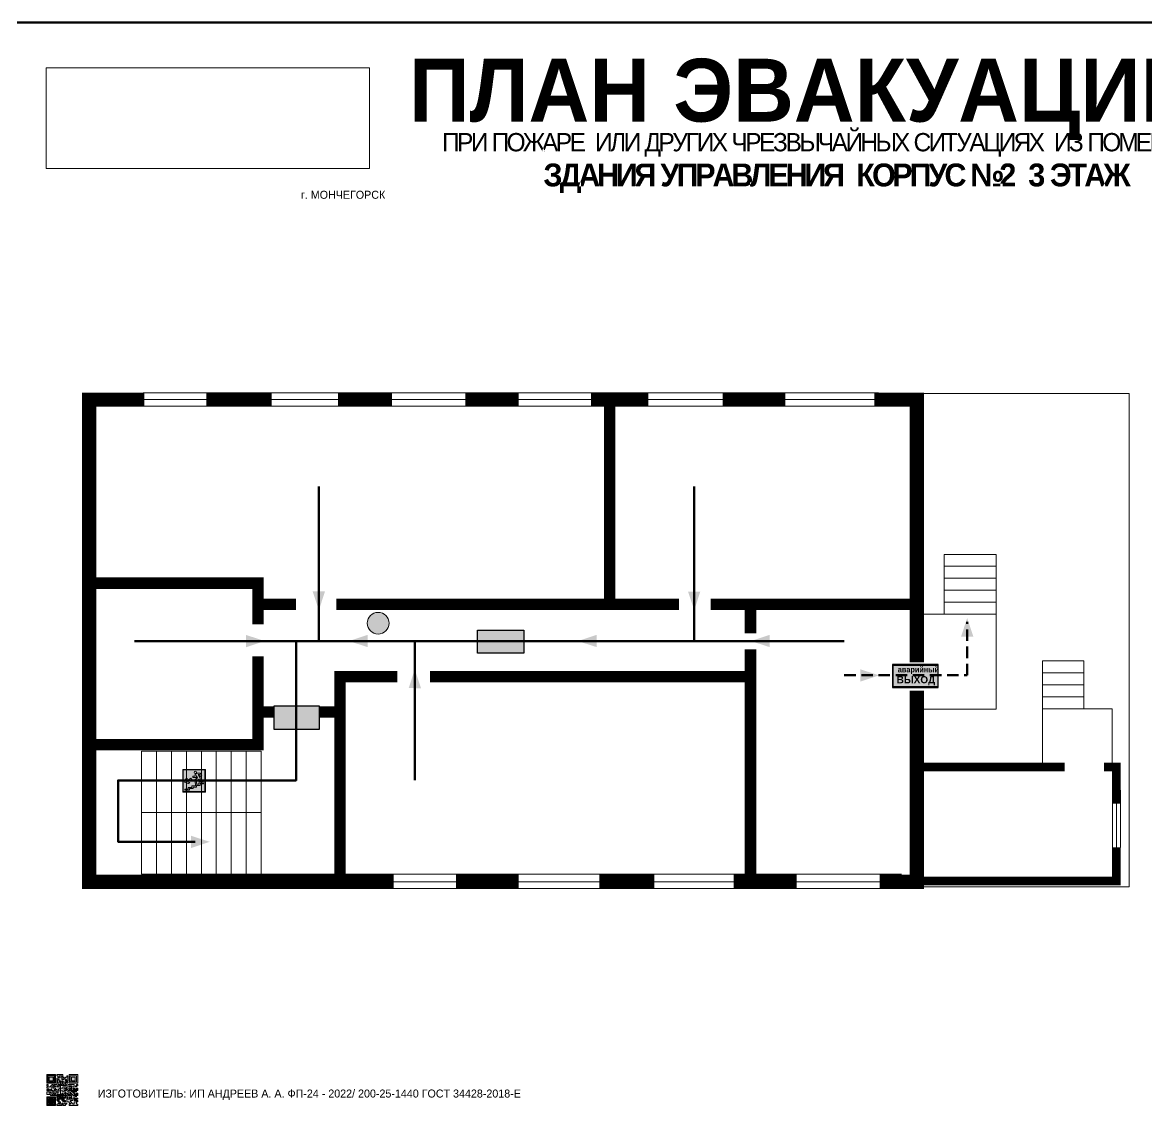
# Model space of a CAD drawing. Header units: millimetres. Extents: x 13810 to 67229, y 12374 to 21950.
# Drawn here: x 25890.4 to 26283.8, y 19492.8 to 19872.8 of the extents above; entities that cross this region are included whole.
import ezdxf

# ---------------------------------------------------------------- set-up
doc = ezdxf.new("R2010")
doc.units = ezdxf.units.MM
doc.linetypes.add('{ Wide Dash }', pattern=[12, 4, -2, 4, -2])
doc.layers.add('План_Штампы', color=7, linetype='Continuous')
doc.styles.add('обычный', font='arial.ttf')
picture_1 = doc.add_image_def('image1.jpg', size_in_pixel=(337, 105))

# ---------------------------------------------------------------- blocks, each defined once
blk = doc.blocks.new('QR')
at = {"lineweight": 0}
h = blk.add_hatch(color=256, dxfattribs=at)
h.dxf.hatch_style = 1
h.paths.add_polyline_path([(9241.16, 2687.38), (9242.01, 2687.38), (9242.01, 2687.83), (9241.59, 2687.83), (9241.59, 2688.68), (9239.45, 2688.68), (9239.45, 2688.25), (9239.86, 2688.25), (9239.86, 2687.83), (9240.29, 2687.83), (9240.29, 2688.25), (9241.16, 2688.25), (9241.16, 2687.83), (9240.29, 2687.83), (9240.29, 2687.38), (9239.45, 2687.38), (9239.45, 2685.22), (9238.57, 2685.22), (9238.57, 2684.8), (9239.02, 2684.8), (9239.02, 2684.37), (9238.13, 2684.37), (9238.13, 2683.92), (9239.02, 2683.92), (9239.02, 2683.5), (9239.44, 2683.5), (9239.44, 2682.64), (9239.87, 2682.64), (9239.87, 2682.18), (9239.44, 2682.18), (9239.44, 2682.64), (9238.13, 2682.64), (9238.13, 2681.76), (9237.71, 2681.76), (9237.71, 2682.64), (9238.13, 2682.64), (9238.13, 2683.07), (9237.27, 2683.07), (9237.27, 2683.51), (9237.71, 2683.51), (9237.71, 2684.37), (9238.13, 2684.37), (9238.13, 2685.22), (9237.71, 2685.22), (9237.71, 2684.8), (9237.28, 2684.8), (9237.28, 2684.38), (9235.98, 2684.38), (9235.98, 2683.92), (9236.4, 2683.92), (9236.4, 2683.49), (9236.84, 2683.49), (9236.84, 2683.07), (9236.4, 2683.07), (9236.4, 2682.64), (9235.98, 2682.64), (9235.98, 2681.76), (9237.29, 2681.76), (9237.29, 2681.33), (9239.43, 2681.33), (9239.43, 2681.76), (9240.74, 2681.76), (9240.74, 2683.05), (9239.87, 2683.05), (9239.87, 2683.5), (9240.29, 2683.5), (9240.29, 2683.91), (9240.74, 2683.91), (9240.74, 2684.81), (9240.29, 2684.81), (9240.29, 2684.79), (9240.29, 2684.37), (9239.45, 2684.37), (9239.45, 2684.8), (9239.87, 2684.8), (9239.87, 2685.21), (9240.74, 2685.21), (9240.74, 2686.1), (9240.29, 2686.1), (9240.29, 2685.64), (9239.86, 2685.64), (9239.86, 2686.95), (9240.29, 2686.95), (9240.29, 2686.52), (9240.74, 2686.52), (9240.74, 2686.1), (9241.16, 2686.1), (9241.16, 2686.53), (9241.59, 2686.53), (9241.59, 2686.1), (9242.02, 2686.1), (9242.02, 2685.21), (9241.59, 2685.21), (9241.59, 2686.1), (9241.16, 2686.1), (9241.16, 2685.21), (9240.74, 2685.21), (9240.74, 2684.81), (9242.89, 2684.81), (9242.89, 2685.22), (9242.47, 2685.22), (9242.47, 2686.11), (9242.89, 2686.11), (9242.89, 2686.52), (9242.46, 2686.52), (9242.46, 2686.95), (9242.89, 2686.95), (9242.89, 2686.52), (9243.32, 2686.52), (9243.32, 2688.26), (9242.9, 2688.26), (9242.9, 2687.83), (9242.47, 2687.83), (9242.47, 2687.38), (9242.01, 2687.38), (9242.01, 2686.94), (9241.16, 2686.94)])
h.paths.add_polyline_path([(9239.02, 2682.18), (9239.02, 2681.76), (9238.54, 2681.76), (9238.54, 2682.18)], flags=16)
h.paths.add_polyline_path([(9237.27, 2682.65), (9237.27, 2682.19), (9236.83, 2682.19), (9236.83, 2682.65)], flags=16)
h = blk.add_hatch(color=256, dxfattribs=at)
h.dxf.hatch_style = 1
h.paths.add_polyline_path([(9238.15, 2687.83), (9236.83, 2687.83), (9236.83, 2686.52), (9238.15, 2686.52)], flags=0)
h.paths.add_polyline_path([(9239.01, 2685.65), (9239.01, 2688.68), (9235.98, 2688.68), (9235.98, 2685.65)])
h.paths.add_polyline_path([(9236.41, 2686.1), (9236.41, 2688.26), (9238.56, 2688.26), (9238.56, 2686.1)], flags=16)
h.paths.add_polyline_path([(9236.83, 2686.52), (9236.83, 2687.83), (9238.15, 2687.83), (9238.15, 2686.52)], flags=0)
h = blk.add_hatch(color=256, dxfattribs=at)
h.dxf.hatch_style = 1
h.paths.add_polyline_path([(9238.15, 2686.52), (9238.15, 2687.83), (9236.83, 2687.83), (9236.83, 2686.52)])
h.paths.add_polyline_path([(9245.91, 2686.52), (9245.91, 2687.83), (9244.59, 2687.83), (9244.59, 2686.52)], flags=0)
h.paths.add_polyline_path([(9246.77, 2685.65), (9246.77, 2688.68), (9243.74, 2688.68), (9243.74, 2685.65)])
h.paths.add_polyline_path([(9244.17, 2686.1), (9244.17, 2688.26), (9246.32, 2688.26), (9246.32, 2686.1)], flags=16)
h.paths.add_polyline_path([(9244.59, 2686.52), (9244.59, 2687.83), (9245.91, 2687.83), (9245.91, 2686.52)], flags=0)
h = blk.add_hatch(color=256, dxfattribs=at)
h.dxf.hatch_style = 1
h.paths.add_polyline_path([(9240.75, 2681.76), (9240.75, 2681.35), (9241.17, 2681.35), (9241.17, 2681.76)])
h.paths.add_polyline_path([(9241.6, 2682.18), (9241.17, 2682.18), (9241.17, 2681.76), (9241.6, 2681.76)])
h.paths.add_polyline_path([(9242.47, 2681.34), (9242.47, 2682.19), (9242.02, 2682.19), (9242.02, 2681.76), (9241.6, 2681.76), (9241.6, 2681.34)])
h.paths.add_polyline_path([(9239.87, 2678.3), (9239.44, 2678.3), (9239.44, 2677.89), (9241.17, 2677.89), (9241.17, 2678.3), (9240.28, 2678.3), (9240.28, 2678.73), (9239.87, 2678.73)])
h.paths.add_polyline_path([(9240.75, 2678.73), (9240.75, 2679.19), (9240.28, 2679.19), (9240.28, 2678.73)])
h.paths.add_polyline_path([(9241.6, 2678.73), (9241.17, 2678.73), (9241.17, 2678.3), (9241.6, 2678.3)])
h.paths.add_polyline_path([(9242.02, 2678.3), (9241.6, 2678.3), (9241.6, 2677.89), (9242.48, 2677.89), (9242.48, 2678.31), (9242.9, 2678.31), (9242.9, 2678.73), (9242.02, 2678.73)])
h.paths.add_polyline_path([(9246.36, 2684.37), (9246.36, 2684.79), (9245.93, 2684.79), (9245.93, 2684.37)])
h.paths.add_polyline_path([(9246.78, 2685.2), (9246.36, 2685.2), (9246.36, 2684.79), (9246.78, 2684.79)])
h.paths.add_polyline_path([(9245.91, 2687.83), (9244.59, 2687.83), (9244.59, 2686.52), (9245.91, 2686.52)])
h = blk.add_hatch(color=256, dxfattribs=at)
h.dxf.hatch_style = 1
h.paths.add_polyline_path([(9243.32, 2686.11), (9242.89, 2686.11), (9242.89, 2685.64), (9243.32, 2685.64)])
h.paths.add_polyline_path([(9239.02, 2683.07), (9239.02, 2683.5), (9238.56, 2683.5), (9238.56, 2683.07)])
h.paths.add_polyline_path([(9236.4, 2684.8), (9236.4, 2685.22), (9235.98, 2685.22), (9235.98, 2684.8)])
h.paths.add_polyline_path([(9236.4, 2683.07), (9236.4, 2683.49), (9235.98, 2683.49), (9235.98, 2683.07)])
h = blk.add_hatch(color=256, dxfattribs=at)
h.dxf.hatch_style = 1
h.paths.add_polyline_path([(9243.32, 2682.64), (9243.32, 2683.07), (9244.62, 2683.07), (9244.62, 2684.37), (9243.74, 2684.37), (9243.74, 2684.8), (9244.62, 2684.8), (9244.62, 2684.37), (9245.48, 2684.37), (9245.48, 2685.22), (9243.32, 2685.22), (9243.32, 2683.5), (9242.89, 2683.5), (9242.89, 2683.06), (9242.01, 2683.06), (9242.01, 2683.91), (9242.47, 2683.91), (9242.47, 2683.5), (9242.89, 2683.5), (9242.89, 2684.38), (9241.59, 2684.38), (9241.59, 2683.91), (9240.74, 2683.91), (9240.74, 2683.05), (9241.59, 2683.05), (9241.59, 2682.64), (9242.47, 2682.64), (9242.47, 2682.19), (9242.91, 2682.19), (9242.91, 2681.34), (9242.48, 2681.34), (9242.48, 2680.91), (9242.91, 2680.91), (9242.91, 2679.17), (9243.75, 2679.17), (9243.75, 2678.73), (9244.2, 2678.73), (9244.2, 2678.3), (9243.75, 2678.3), (9243.75, 2677.88), (9246.78, 2677.88), (9246.78, 2678.3), (9246.35, 2678.3), (9246.35, 2679.19), (9245.48, 2679.19), (9245.48, 2678.31), (9245.05, 2678.31), (9245.05, 2678.73), (9244.62, 2678.73), (9244.62, 2679.19), (9244.2, 2679.19), (9244.2, 2679.61), (9245.05, 2679.61), (9245.05, 2680.46), (9245.48, 2680.46), (9245.48, 2681.34), (9245.04, 2681.34), (9245.04, 2681.76), (9244.63, 2681.76), (9244.63, 2682.19), (9244.21, 2682.19), (9244.21, 2681.76), (9243.32, 2681.76), (9243.32, 2682.19), (9244.21, 2682.19), (9244.21, 2682.64)])
h.paths.add_polyline_path([(9243.75, 2683.49), (9243.75, 2683.92), (9244.21, 2683.92), (9244.21, 2683.49)], flags=16)
h.paths.add_polyline_path([(9243.32, 2681.34), (9244.63, 2681.34), (9244.63, 2680.04), (9243.32, 2680.04)], flags=16)
h.paths.add_polyline_path([(9243.76, 2680.89), (9244.18, 2680.89), (9244.18, 2680.48), (9243.76, 2680.48)], flags=0)
h = blk.add_hatch(color=256, dxfattribs=at)
h.dxf.hatch_style = 1
h.paths.add_polyline_path([(9246.36, 2683.07), (9246.78, 2683.07), (9246.78, 2683.92), (9246.36, 2683.92), (9246.36, 2683.49), (9245.92, 2683.49), (9245.92, 2683.92), (9245.06, 2683.92), (9245.06, 2683.49), (9245.48, 2683.49), (9245.48, 2683.07), (9244.62, 2683.07), (9244.62, 2682.65), (9245.05, 2682.65), (9245.05, 2682.18), (9245.48, 2682.18), (9245.48, 2682.65), (9246.36, 2682.65)])
h.paths.add_polyline_path([(9246.78, 2682.18), (9246.36, 2682.18), (9246.36, 2681.75), (9245.92, 2681.75), (9245.92, 2682.18), (9245.48, 2682.18), (9245.48, 2681.34), (9245.48, 2681.34), (9245.94, 2681.34), (9245.94, 2680.91), (9246.36, 2680.91), (9246.36, 2681.34), (9246.78, 2681.34)])
h = blk.add_hatch(color=256, dxfattribs=at)
h.dxf.hatch_style = 1
h.paths.add_polyline_path([(9235.98, 2680.9), (9235.98, 2677.86), (9239.02, 2677.86), (9239.02, 2680.9)])
h.paths.add_polyline_path([(9238.57, 2680.48), (9238.57, 2678.32), (9236.41, 2678.32), (9236.41, 2680.48)], flags=16)
h.paths.add_polyline_path([(9238.15, 2680.05), (9238.15, 2678.74), (9236.83, 2678.74), (9236.83, 2680.05)], flags=0)
h = blk.add_hatch(color=256, dxfattribs=at)
h.dxf.hatch_style = 1
h.paths.add_polyline_path([(9238.15, 2680.05), (9236.83, 2680.05), (9236.83, 2678.74), (9238.15, 2678.74)])
h = blk.add_hatch(color=256, dxfattribs=at)
h.dxf.hatch_style = 1
h.paths.add_polyline_path([(9242.02, 2680.46), (9242.48, 2680.46), (9242.48, 2680.91), (9241.58, 2680.91), (9241.58, 2681.35), (9241.17, 2681.35), (9241.17, 2680.91), (9240.75, 2680.91), (9240.75, 2681.33), (9239.43, 2681.33), (9239.43, 2680.46), (9239.86, 2680.46), (9239.86, 2680.92), (9240.3, 2680.92), (9240.3, 2680.46), (9239.86, 2680.46), (9239.86, 2680.04), (9239.44, 2680.04), (9239.44, 2679.62), (9239.86, 2679.62), (9239.86, 2679.19), (9240.29, 2679.19), (9240.29, 2680.03), (9241.18, 2680.03), (9241.18, 2680.47), (9241.6, 2680.47), (9241.6, 2680.03), (9241.18, 2680.03), (9241.18, 2679.61), (9241.6, 2679.61), (9241.6, 2679.19), (9242.47, 2679.19), (9242.47, 2679.6), (9242.02, 2679.6)])
h = blk.add_hatch(color=256, dxfattribs=at)
h.dxf.hatch_style = 1
h.paths.add_polyline_path([(9244.18, 2680.48), (9244.18, 2680.89), (9243.76, 2680.89), (9243.76, 2680.48)])
h = blk.add_hatch(color=256, dxfattribs=at)
h.dxf.hatch_style = 1
h.paths.add_polyline_path([(9245.93, 2680.04), (9245.93, 2680.46), (9245.48, 2680.46), (9245.48, 2679.62), (9246.35, 2679.62), (9246.35, 2680.04)])
h.paths.add_polyline_path([(9246.78, 2680.04), (9246.78, 2680.46), (9246.35, 2680.46), (9246.35, 2680.04)])
h.paths.add_polyline_path([(9246.78, 2679.18), (9246.78, 2679.62), (9246.35, 2679.62), (9246.35, 2679.18)])
for points in [[(9237.71, 2685.22), (9238.13, 2685.22), (9238.13, 2684.37), (9237.71, 2684.37), (9237.71, 2683.51), (9237.27, 2683.51), (9237.27, 2683.07), (9238.13, 2683.07), (9238.13, 2682.64), (9237.71, 2682.64), (9237.71, 2681.76), (9238.13, 2681.76), (9238.13, 2682.64), (9239.44, 2682.64), (9239.44, 2683.5), (9239.02, 2683.5), (9239.02, 2683.07), (9238.56, 2683.07), (9238.56, 2683.5), (9239.02, 2683.5), (9239.02, 2683.92), (9238.13, 2683.92), (9238.13, 2684.37), (9239.02, 2684.37), (9239.02, 2684.8), (9238.57, 2684.8), (9238.57, 2685.22), (9239.45, 2685.22), (9239.45, 2687.38), (9240.29, 2687.38), (9240.29, 2687.83), (9239.86, 2687.83), (9239.86, 2688.25), (9239.45, 2688.25), (9239.45, 2688.68), (9241.59, 2688.68), (9241.59, 2687.83), (9242.01, 2687.83), (9242.01, 2687.38), (9242.47, 2687.38), (9242.47, 2687.83), (9242.9, 2687.83), (9242.9, 2688.26), (9243.32, 2688.26), (9243.32, 2686.52), (9242.89, 2686.52), (9242.89, 2686.11), (9243.32, 2686.11), (9243.32, 2685.64), (9242.89, 2685.64), (9242.89, 2686.11), (9242.47, 2686.11), (9242.47, 2685.22), (9242.89, 2685.22), (9242.89, 2684.81), (9240.74, 2684.81), (9240.74, 2683.91), (9241.59, 2683.91), (9241.59, 2684.38), (9242.89, 2684.38), (9242.89, 2683.5), (9242.47, 2683.5), (9242.47, 2683.91), (9242.01, 2683.91), (9242.01, 2683.06), (9242.89, 2683.06), (9242.89, 2683.5), (9243.32, 2683.5), (9243.32, 2685.22), (9245.48, 2685.22), (9245.48, 2684.37), (9244.62, 2684.37), (9244.62, 2683.07), (9245.48, 2683.07), (9245.48, 2683.49), (9245.06, 2683.49), (9245.06, 2683.92), (9245.92, 2683.92), (9245.92, 2683.49), (9246.36, 2683.49), (9246.36, 2683.92), (9246.78, 2683.92), (9246.78, 2683.07), (9246.36, 2683.07), (9246.36, 2682.65), (9245.48, 2682.65), (9245.48, 2682.18), (9245.92, 2682.18), (9245.92, 2681.75), (9246.36, 2681.75), (9246.36, 2682.18), (9246.78, 2682.18), (9246.78, 2681.34), (9246.36, 2681.34), (9246.36, 2680.91), (9245.94, 2680.91), (9245.94, 2681.34), (9245.48, 2681.34), (9245.48, 2680.46), (9245.93, 2680.46), (9245.93, 2680.04), (9246.35, 2680.04), (9246.35, 2680.46), (9246.78, 2680.46), (9246.78, 2680.04), (9246.78, 2680.04), (9246.35, 2680.04), (9246.35, 2679.62), (9246.78, 2679.62), (9246.78, 2679.18), (9246.35, 2679.18), (9246.35, 2678.3), (9246.78, 2678.3), (9246.78, 2677.88), (9243.75, 2677.88), (9243.75, 2678.3), (9244.2, 2678.3), (9244.2, 2678.73), (9243.75, 2678.73), (9243.75, 2679.17), (9242.91, 2679.17), (9242.91, 2680.91), (9242.48, 2680.91), (9242.48, 2680.46), (9242.02, 2680.46), (9242.02, 2679.6), (9242.47, 2679.6), (9242.47, 2679.19), (9241.6, 2679.19), (9241.6, 2679.61), (9241.18, 2679.61), (9241.18, 2680.03), (9240.29, 2680.03), (9240.29, 2679.19), (9240.75, 2679.19), (9240.75, 2678.73), (9240.28, 2678.73), (9240.28, 2678.3), (9241.17, 2678.3), (9241.17, 2678.73), (9241.6, 2678.73), (9241.6, 2678.3), (9242.02, 2678.3), (9242.02, 2678.73), (9242.9, 2678.73), (9242.9, 2678.31), (9242.48, 2678.31), (9242.48, 2677.89), (9241.6, 2677.89), (9241.6, 2678.3), (9241.17, 2678.3), (9241.17, 2677.89), (9239.44, 2677.89), (9239.44, 2678.3), (9239.87, 2678.3), (9239.87, 2678.73), (9240.28, 2678.73), (9240.28, 2679.19), (9240.29, 2679.19), (9239.86, 2679.19), (9239.86, 2679.62), (9239.44, 2679.62), (9239.44, 2680.04), (9239.86, 2680.04), (9239.86, 2680.46), (9239.43, 2680.46), (9239.43, 2681.33), (9237.29, 2681.33), (9237.29, 2681.76), (9235.98, 2681.76), (9235.98, 2682.64), (9236.4, 2682.64), (9236.4, 2683.07), (9235.98, 2683.07), (9235.98, 2683.49), (9236.4, 2683.49), (9236.4, 2683.92), (9235.98, 2683.92), (9235.98, 2684.38), (9237.28, 2684.38), (9237.28, 2684.8), (9237.71, 2684.8), (9237.71, 2685.22), (9237.92, 2685.22)], [(9240.74, 2686.1), (9240.74, 2686.52), (9240.29, 2686.52), (9240.29, 2686.95), (9239.86, 2686.95), (9239.86, 2685.64), (9240.29, 2685.64), (9240.29, 2686.1), (9240.74, 2686.1), (9240.74, 2686.52)], [(9240.74, 2683.05), (9240.74, 2681.76), (9239.43, 2681.76), (9239.43, 2681.33), (9240.75, 2681.33), (9240.75, 2681.35), (9240.75, 2680.91), (9241.17, 2680.91), (9241.17, 2681.35), (9241.58, 2681.35), (9241.58, 2680.91), (9242.48, 2680.91), (9242.48, 2681.34), (9242.91, 2681.34), (9242.91, 2682.19), (9242.47, 2682.19), (9242.47, 2682.64), (9241.59, 2682.64), (9241.59, 2683.05), (9240.74, 2683.05)], [(9240.74, 2685.21), (9239.87, 2685.21), (9239.87, 2684.8), (9239.45, 2684.8), (9239.45, 2684.37), (9240.29, 2684.37), (9240.29, 2684.79), (9240.29, 2684.81), (9240.74, 2684.81), (9240.74, 2685.21), (9239.87, 2685.21)], [(9240.74, 2683.91), (9240.29, 2683.91), (9240.29, 2683.5), (9239.87, 2683.5), (9239.87, 2683.05), (9240.74, 2683.05), (9240.74, 2683.91)], [(9244.62, 2683.07), (9243.32, 2683.07), (9243.32, 2682.64), (9244.21, 2682.64), (9244.21, 2682.19), (9243.32, 2682.19), (9243.32, 2681.76), (9244.21, 2681.76), (9244.21, 2682.19), (9244.63, 2682.19), (9244.63, 2681.76), (9245.04, 2681.76), (9245.04, 2681.34), (9245.48, 2681.34)], [(9244.62, 2684.37), (9244.62, 2684.8), (9243.74, 2684.8), (9243.74, 2684.37), (9244.62, 2684.37)], [(9245.48, 2682.18), (9245.05, 2682.18), (9245.05, 2682.65), (9244.62, 2682.65), (9244.62, 2683.07)], [(9239.86, 2680.46), (9239.86, 2680.92), (9240.3, 2680.92), (9240.3, 2680.46), (9239.86, 2680.46)], [(9241.6, 2681.76), (9242.02, 2681.76), (9242.02, 2682.19), (9242.47, 2682.19), (9242.47, 2681.34), (9241.6, 2681.34), (9241.6, 2681.76)], [(9245.48, 2680.46), (9245.05, 2680.46), (9245.05, 2679.61), (9244.2, 2679.61), (9244.2, 2679.19), (9244.62, 2679.19), (9244.62, 2678.73), (9245.05, 2678.73), (9245.05, 2678.31), (9245.48, 2678.31), (9245.48, 2679.19), (9246.35, 2679.19), (9246.35, 2679.07)], [(9245.48, 2682.18), (9245.48, 2681.34)], [(9246.35, 2679.62), (9245.48, 2679.62), (9245.48, 2680.46)], [(9245.48, 2680.46), (9245.48, 2679.62), (9246.35, 2679.62), (9246.35, 2680.04), (9245.93, 2680.04), (9245.93, 2680.46), (9245.48, 2680.46), (9245.48, 2679.62)], [(9246.35, 2679.62), (9246.35, 2679.18)]]:
    blk.add_lwpolyline(points, dxfattribs=at)
for points in [[(9235.98, 2685.65), (9239.01, 2685.65), (9239.01, 2688.68), (9235.98, 2688.68)], [(9236.41, 2688.26), (9238.56, 2688.26), (9238.56, 2686.1), (9236.41, 2686.1)], [(9236.83, 2687.83), (9238.15, 2687.83), (9238.15, 2686.52), (9236.83, 2686.52)], [(9240.29, 2687.83), (9241.16, 2687.83), (9241.16, 2688.25), (9240.29, 2688.25)], [(9240.29, 2688.25), (9241.16, 2688.25), (9241.16, 2687.83), (9240.29, 2687.83)], [(9242.01, 2687.38), (9241.16, 2687.38), (9241.16, 2686.94), (9242.01, 2686.94)], [(9241.16, 2687.38), (9242.01, 2687.38), (9242.01, 2686.94), (9241.16, 2686.94)], [(9241.16, 2686.53), (9241.59, 2686.53), (9241.59, 2686.1), (9241.16, 2686.1)], [(9242.89, 2686.52), (9242.46, 2686.52), (9242.46, 2686.95), (9242.89, 2686.95)], [(9243.74, 2685.65), (9246.77, 2685.65), (9246.77, 2688.68), (9243.74, 2688.68)], [(9244.17, 2688.26), (9246.32, 2688.26), (9246.32, 2686.1), (9244.17, 2686.1)], [(9244.59, 2687.83), (9245.91, 2687.83), (9245.91, 2686.52), (9244.59, 2686.52)], [(9235.98, 2684.8), (9236.4, 2684.8), (9236.4, 2685.22), (9235.98, 2685.22)], [(9236.4, 2683.07), (9236.84, 2683.07), (9236.84, 2683.49), (9236.4, 2683.49)], [(9236.83, 2682.19), (9237.27, 2682.19), (9237.27, 2682.65), (9236.83, 2682.65)], [(9239.44, 2682.64), (9239.87, 2682.64), (9239.87, 2682.18), (9239.44, 2682.18)], [(9241.16, 2686.1), (9240.74, 2686.1), (9240.74, 2685.21), (9241.16, 2685.21)], [(9241.59, 2686.1), (9242.02, 2686.1), (9242.02, 2685.21), (9241.59, 2685.21)], [(9243.75, 2683.92), (9244.21, 2683.92), (9244.21, 2683.49), (9243.75, 2683.49)], [(9245.93, 2684.79), (9246.36, 2684.79), (9246.36, 2684.37), (9245.93, 2684.37)], [(9246.36, 2685.2), (9246.78, 2685.2), (9246.78, 2684.79), (9246.36, 2684.79)], [(9235.98, 2677.86), (9239.02, 2677.86), (9239.02, 2680.9), (9235.98, 2680.9)], [(9236.41, 2680.48), (9238.57, 2680.48), (9238.57, 2678.32), (9236.41, 2678.32)], [(9236.83, 2680.05), (9238.15, 2680.05), (9238.15, 2678.74), (9236.83, 2678.74)], [(9238.54, 2682.18), (9239.02, 2682.18), (9239.02, 2681.76), (9238.54, 2681.76)], [(9240.75, 2681.76), (9241.17, 2681.76), (9241.17, 2681.35), (9240.75, 2681.35)], [(9241.17, 2682.18), (9241.6, 2682.18), (9241.6, 2681.76), (9241.17, 2681.76)], [(9241.18, 2680.03), (9241.6, 2680.03), (9241.6, 2680.47), (9241.18, 2680.47)], [(9243.32, 2680.04), (9244.63, 2680.04), (9244.63, 2681.34), (9243.32, 2681.34)], [(9243.76, 2680.89), (9244.18, 2680.89), (9244.18, 2680.48), (9243.76, 2680.48)]]:
    blk.add_lwpolyline(points, close=True, dxfattribs=at)
blk = doc.blocks.new('A$C7B8C2D5B')
at = {"lineweight": 0}
h = blk.add_hatch(color=5, dxfattribs=at)
h.dxf.hatch_style = 1
h.paths.add_polyline_path([(1.4, -3.02, 1), (-2.11, -3.02, 1)])
at = {"color": 5, "lineweight": 0}
blk.add_circle((-0.36, -3.02), 1.75, dxfattribs=at)
blk = doc.blocks.new('вниз 3')
at = {"lineweight": 0, "true_color": 0xffffff}
h = blk.add_hatch(color=7, dxfattribs=at)
h.dxf.hatch_style = 1
h.paths.add_polyline_path([(40997.5, -4475.69), (40997.25, -4475.28), (40995.76, -4476.15), (40995.97, -4475.23), (40995.39, -4475.56), (40995.05, -4476.83), (40996.33, -4477.17), (40996.91, -4476.83), (40996, -4476.55)], flags=0)
h.paths.add_polyline_path([(40999.81, -4473.95), (41000.22, -4473.95), (41000.64, -4474.67), (41001.03, -4474.43), (41000.46, -4473.49), (41000.42, -4473.49), (40999.43, -4473.49), (40998.68, -4473.92), (40998.68, -4474.57), (40997.88, -4474.57), (40997.88, -4475), (40999.14, -4475), (40999.14, -4474.43), (40999.14, -4474.38), (40999.59, -4475.15), (40998.72, -4475.67), (40998.72, -4477.06), (40999.24, -4477.06), (40999.24, -4475.96), (40999.95, -4475.56), (40999.95, -4476.43), (41001.61, -4476.43), (41001.61, -4475.88), (41000.47, -4475.88), (41000.47, -4475.12)], flags=0)
h.paths.add_polyline_path([(40999.2, -4473.24, 1), (40998.35, -4473.24, 1)], flags=0)
h.paths.add_polyline_path([(41000.46, -4477.26), (41001.69, -4477.26), (41001.69, -4476.84), (41000.03, -4476.84), (41000.03, -4477.39), (40998.78, -4477.39), (40998.78, -4477.95), (40997.53, -4477.95), (40997.53, -4478.5), (40996.29, -4478.5), (40996.29, -4479.06), (40995.05, -4479.06), (40995.05, -4479.48), (40995.29, -4479.48), (40996.72, -4479.48), (40996.72, -4478.92), (40997.97, -4478.92), (40997.97, -4478.36), (40999.2, -4478.36), (40999.2, -4477.81), (41000.46, -4477.81)], flags=0)
h.paths.add_polyline_path([(41002.37, -4472.17), (40994.37, -4472.17), (40994.37, -4480.17), (41002.37, -4480.17)])
h.paths.add_polyline_path([(41002.16, -4479.96), (40994.57, -4479.96), (40994.57, -4472.37), (41002.16, -4472.37)], flags=16)
h.paths.add_polyline_path([(41001.61, -4475.88), (41001.61, -4476.43), (40999.95, -4476.43), (40999.95, -4475.56), (40999.24, -4475.96), (40999.24, -4477.06), (40998.72, -4477.06), (40998.72, -4475.67), (40999.59, -4475.15), (40999.14, -4474.38), (40999.14, -4474.43), (40999.14, -4475), (40997.88, -4475), (40997.88, -4474.57), (40998.68, -4474.57), (40998.68, -4473.92), (40999.43, -4473.49), (41000.42, -4473.49), (41000.46, -4473.49), (41001.03, -4474.43), (41000.64, -4474.67), (41000.22, -4473.95), (40999.81, -4473.95), (41000.47, -4475.12), (41000.47, -4475.88)], flags=0)
h.paths.add_polyline_path([(41001.69, -4476.84), (41001.69, -4477.26), (41000.46, -4477.26), (41000.46, -4477.81), (40999.2, -4477.81), (40999.2, -4478.36), (40997.97, -4478.36), (40997.97, -4478.92), (40996.72, -4478.92), (40996.72, -4479.48), (40995.05, -4479.48), (40995.05, -4479.06), (40996.29, -4479.06), (40996.29, -4478.5), (40997.53, -4478.5), (40997.53, -4477.95), (40998.78, -4477.95), (40998.78, -4477.39), (41000.03, -4477.39), (41000.03, -4476.84)], flags=0)
h.paths.add_polyline_path([(40998.35, -4473.24, -1), (40999.2, -4473.24, -1)], flags=0)
h.paths.add_polyline_path([(40997.5, -4475.69), (40996, -4476.55), (40996.91, -4476.83), (40996.33, -4477.17), (40995.05, -4476.83), (40995.39, -4475.56), (40995.97, -4475.23), (40995.76, -4476.15), (40997.25, -4475.28)], flags=0)
at = {"lineweight": 0}
h = blk.add_hatch(color=126, dxfattribs=at)
h.dxf.hatch_style = 1
h.paths.add_polyline_path([(41002.16, -4472.37), (40994.57, -4472.37), (40994.57, -4479.96), (41002.16, -4479.96)])
h.paths.add_polyline_path([(40995.97, -4475.23), (40995.76, -4476.15), (40997.25, -4475.28), (40997.5, -4475.69), (40996, -4476.55), (40996.91, -4476.83), (40996.33, -4477.17), (40995.05, -4476.83), (40995.39, -4475.56)], flags=16)
h.paths.add_polyline_path([(40997.88, -4474.57), (40998.68, -4474.57), (40998.68, -4473.92), (40999.43, -4473.49), (41000.42, -4473.49), (41000.46, -4473.49), (41001.03, -4474.43), (41000.64, -4474.67), (41000.22, -4473.95), (40999.81, -4473.95), (41000.47, -4475.12), (41000.47, -4475.88), (41001.61, -4475.88), (41001.61, -4476.43), (40999.95, -4476.43), (40999.95, -4475.56), (40999.24, -4475.96), (40999.24, -4477.06), (40998.72, -4477.06), (40998.72, -4475.67), (40999.59, -4475.15), (40999.14, -4474.38), (40999.14, -4474.43), (40999.14, -4475), (40997.88, -4475)], flags=16)
h.paths.add_polyline_path([(40998.35, -4473.24, -1), (40999.2, -4473.24, -1)], flags=16)
h.paths.add_polyline_path([(40997.53, -4477.95), (40998.78, -4477.95), (40998.78, -4477.39), (41000.03, -4477.39), (41000.03, -4476.84), (41001.69, -4476.84), (41001.69, -4477.26), (41000.46, -4477.26), (41000.46, -4477.81), (40999.2, -4477.81), (40999.2, -4478.36), (40997.97, -4478.36), (40997.97, -4478.92), (40996.72, -4478.92), (40996.72, -4479.48), (40995.05, -4479.48), (40995.05, -4479.06), (40996.29, -4479.06), (40996.29, -4478.5), (40997.53, -4478.5)], flags=16)
at = {"lineweight": 0, "true_color": 0xffffff}
h = blk.add_hatch(color=7, dxfattribs=at)
h.dxf.hatch_style = 1
h.paths.add_polyline_path([(40999.2, -4473.24, 1), (40998.35, -4473.24, 1)])
h.paths.add_polyline_path([(40999.81, -4473.95), (41000.22, -4473.95), (41000.64, -4474.67), (41001.03, -4474.43), (41000.46, -4473.49), (41000.42, -4473.49), (40999.43, -4473.49), (40998.68, -4473.92), (40998.68, -4474.57), (40997.88, -4474.57), (40997.88, -4475), (40999.14, -4475), (40999.14, -4474.43), (40999.14, -4474.38), (40999.59, -4475.15), (40998.72, -4475.67), (40998.72, -4477.06), (40999.24, -4477.06), (40999.24, -4475.96), (40999.95, -4475.56), (40999.95, -4476.43), (41001.61, -4476.43), (41001.61, -4475.88), (41000.47, -4475.88), (41000.47, -4475.12)])
h.paths.add_polyline_path([(40999.2, -4477.81), (41000.46, -4477.81), (41000.46, -4477.26), (41001.69, -4477.26), (41001.69, -4476.84), (41000.03, -4476.84), (41000.03, -4477.39), (40998.78, -4477.39), (40998.78, -4477.95), (40997.53, -4477.95), (40997.53, -4478.5), (40996.29, -4478.5), (40996.29, -4479.06), (40995.05, -4479.06), (40995.05, -4479.48), (40995.29, -4479.48), (40996.72, -4479.48), (40996.72, -4478.92), (40997.97, -4478.92), (40997.97, -4478.36), (40999.2, -4478.36)])
h.paths.add_polyline_path([(40997.5, -4475.69), (40997.25, -4475.28), (40995.76, -4476.15), (40995.97, -4475.23), (40995.39, -4475.56), (40995.05, -4476.83), (40996.33, -4477.17), (40996.91, -4476.83), (40996, -4476.55)])
at = {"color": 126, "lineweight": 0}
for points in [[(40994.37, -4472.17), (41002.37, -4472.17), (41002.37, -4480.17), (40994.37, -4480.17)], [(40994.57, -4472.37), (41002.16, -4472.37), (41002.16, -4479.96), (40994.57, -4479.96)]]:
    blk.add_lwpolyline(points, close=True, dxfattribs=at)
for points in [[(40995.05, -4476.83), (40995.39, -4475.56), (40995.97, -4475.23), (40995.76, -4476.15), (40997.25, -4475.28), (40997.5, -4475.69), (40996, -4476.55), (40996.91, -4476.83), (40996.33, -4477.17), (40995.05, -4476.83)], [(40999.14, -4474.43), (40999.14, -4475), (40997.88, -4475), (40997.88, -4474.57), (40998.68, -4474.57), (40998.68, -4473.92), (40999.43, -4473.49), (41000.42, -4473.49), (41000.46, -4473.49), (41001.03, -4474.43), (41000.64, -4474.67), (41000.22, -4473.95), (40999.81, -4473.95), (41000.47, -4475.12), (41000.47, -4475.88), (41001.61, -4475.88), (41001.61, -4476.43), (40999.95, -4476.43), (40999.95, -4475.56), (40999.24, -4475.96), (40999.24, -4477.06), (40998.72, -4477.06), (40998.72, -4475.67), (40999.59, -4475.15), (40999.14, -4474.38), (40999.14, -4474.43)], [(40995.29, -4479.48), (40995.05, -4479.48), (40995.05, -4479.06), (40996.29, -4479.06), (40996.29, -4478.5), (40997.53, -4478.5), (40997.53, -4477.95), (40998.78, -4477.95), (40998.78, -4477.39), (41000.03, -4477.39), (41000.03, -4476.84), (41001.69, -4476.84), (41001.69, -4477.26), (41000.46, -4477.26), (41000.46, -4477.81), (40999.2, -4477.81), (40999.2, -4478.36), (40997.97, -4478.36), (40997.97, -4478.92), (40996.72, -4478.92), (40996.72, -4479.48), (40995.05, -4479.48)]]:
    blk.add_lwpolyline(points, dxfattribs=at)
blk.add_circle((40998.77, -4473.24), 0.426, dxfattribs=at)
blk = doc.blocks.new('A$C7B4425F7')
at = {"true_color": 0xffffff}
blk.add_hatch(color=7, dxfattribs=at).paths.add_polyline_path([(0, 0), (-16, 0), (-16, -8), (0, -8)])
h = blk.add_hatch(color=126)
h.paths.add_polyline_path([(-0.2, -0.2), (-15.8, -0.2), (-15.8, -7.8), (-0.2, -7.8)])
h.paths.add_polyline_path([(-11.76, -2.03), (-11.76, -3.66), (-11.17, -3.66, -0.568275), (-11.17, -6.18), (-12.58, -6.18), (-12.58, -2.03)], flags=16)
h.paths.add_polyline_path([(-13.33, -4.12, -0.495768), (-13.59, -6.18), (-15.03, -6.18), (-15.03, -2.03), (-13.59, -2.03, -0.487973)], flags=16)
h.paths.add_polyline_path([(-10.25, -2.03), (-9.48, -2.03), (-9.48, -6.18), (-10.25, -6.18)], flags=16)
h.paths.add_polyline_path([(-13.84, -3.69), (-14.24, -3.69), (-14.24, -3.03), (-13.9, -3.03, -0.692621)], flags=0)
h.paths.add_polyline_path([(-9.15, -2.03), (-8.4, -2.03), (-8.04, -3.07), (-7.68, -2.03), (-6.93, -2.03), (-7.64, -4.1), (-6.93, -6.18), (-7.68, -6.18), (-8.04, -5.14), (-8.4, -6.18), (-9.15, -6.18), (-8.44, -4.1)], flags=16)
h.paths.add_polyline_path([(-11.76, -4.46), (-11.42, -4.46, -0.692621), (-11.36, -5.12), (-11.76, -5.12)], flags=0)
h.paths.add_polyline_path([(-13.9, -5.2), (-14.24, -5.2), (-14.24, -4.55), (-13.84, -4.55, -0.708038)], flags=0)
edge = h.paths.add_edge_path(flags=16)
edge.add_ellipse((-5.51, -4.08), major_axis=(0, 2.05), ratio=0.586184, start_angle=0, end_angle=360)
edge = h.paths.add_edge_path(flags=0)
edge.add_ellipse((-5.51, -4.08), major_axis=(0, 1.14), ratio=0.454828, start_angle=0, end_angle=360)
h.paths.add_polyline_path([(-4.13, -4.96, 0.377264), (-3.48, -4.52, 0.0555), (-3.16, -2.03), (-1.66, -2.03), (-1.66, -4.96), (-0.96, -4.96), (-0.96, -7.01), (-1.75, -7.01), (-1.75, -6.18), (-3.3, -6.18), (-3.3, -7.02), (-4.13, -7.02)], flags=16)
h.paths.add_polyline_path([(-2.73, -2.91), (-2.28, -2.91), (-2.28, -4.96), (-3.05, -4.96, 0.079136)], flags=0)
at = {"color": 126}
blk.add_lwpolyline([(-16, -8), (0, -8), (0, 0), (-16, 0)], close=True, dxfattribs=at)
blk = doc.blocks.new('A$C32E8229D')
at = {"true_color": 0xffffff}
blk.add_hatch(color=7, dxfattribs=at).paths.add_polyline_path([(0, 0), (0, -8), (16, -8), (16, 0)])
h = blk.add_hatch(color=126)
h.paths.add_polyline_path([(0.2, -0.2), (15.8, -0.2), (15.8, -7.8), (0.2, -7.8)])
h.paths.add_polyline_path([(13.49, -2.05), (12.08, -2.05), (11.37, -2.63, 0.162397), (11.29, -2.84), (11.29, -3.63), (10.35, -3.63), (10.35, -4.05), (11.68, -4.05), (11.68, -3.48), (12.26, -4.28), (11.29, -5.1), (11.29, -6.78), (11.85, -6.78), (11.85, -5.44), (12.8, -4.64), (12.8, -5.94), (14.46, -5.94), (14.46, -5.39), (13.45, -5.39), (13.45, -3.97), (12.46, -2.59), (13.15, -2.59), (13.69, -3.34), (14.18, -3)], flags=16)
h.paths.add_polyline_path([(10.74, -1.82, 1), (11.8, -1.82, 1)], flags=16)
h.paths.add_polyline_path([(9.39, -3.59), (5.99, -3.59), (6.56, -3.03), (5.91, -3.03), (5.1, -3.83), (5.91, -4.64), (6.56, -4.64), (5.99, -4.09), (9.39, -4.09)], flags=16)
h.paths.add_polyline_path([(4.29, -1.08), (1.72, -1.08), (1.72, -6.6), (4.29, -6.6)], flags=16)
at = {"color": 126}
blk.add_lwpolyline([(16, -8), (0, -8), (0, 0), (16, 0)], close=True, dxfattribs=at)
blk = doc.blocks.new('A$C41C009D9')
at = {"true_color": 0xffffff}
blk.add_hatch(color=7, dxfattribs=at).paths.add_polyline_path([(0, 8), (-16, 8), (-16, 0), (0, 0)])
h = blk.add_hatch(color=126)
h.dxf.hatch_style = 1
h.paths.add_polyline_path([(-15.8, 7.8), (-15.8, 0.2), (-0.2, 0.2), (-0.2, 7.8)])
at = {"color": 126}
for points in [[(-16, 0), (0, 0), (0, 8), (-16, 8)], [(-16, 0), (0, 0), (0, 8), (-16, 8)], [(-15.8, 7.8), (-0.2, 7.8), (-0.2, 0.2), (-15.8, 0.2)]]:
    blk.add_lwpolyline(points, close=True, dxfattribs=at)
at = {"color": 7, "true_color": 0xffffff, "insert": (-15.8, 7.3), "char_height": 2.5, "width": 15.5999, "attachment_point": 1, "style": 'обычный'}
blk.add_mtext('\\pi1.6133;{\\fArial|b1|i0|c204|p34;\\H0.8x;\\W0.8;аварийный\\H1.25x;\\W1;\\P\\pi1.2327;ВЫХОД}', dxfattribs=at)

msp = doc.modelspace()

# ---------------------------------------------------------------- linework, layer by layer
at = {"color": 2, "lineweight": 100}
msp.add_lwpolyline([(25877.24, 19872.83), (26477.24, 19872.83), (26477.24, 19477.83), (25877.24, 19477.83)], close=True, dxfattribs=at)
at = {"lineweight": 0}
for points, const_width in [([(26020.26, 19572.14), (25913.72, 19572.14), (25913.72, 19740.85), (25933.12, 19740.85)], 5), ([(25954.78, 19740.85), (25977.66, 19740.85)], 5), ([(26000.85, 19740.85), (26019.76, 19740.85)], 5), ([(26045.39, 19740.85), (26064, 19740.85)], 5), ([(26089.33, 19740.85), (26109.46, 19740.85)], 5), ([(26095.88, 19669.22), (26095.88, 19739.97)], 4), ([(26135.4, 19740.85), (26157.36, 19740.85)], 5), ([(26188.48, 19740.85), (26203.43, 19740.85), (26203.43, 19648.97)], 5), ([(25972.81, 19662.23), (25972.81, 19676.63), (25912.88, 19676.63)], 4), ([(25972.81, 19669.22), (25986.09, 19669.22)], 4), ([(26000.3, 19669.22), (26120.17, 19669.22)], 4), ([(26131.29, 19669.22), (26203.58, 19669.22)], 4), ([(26145.19, 19669.22), (26145.19, 19659.03)], 4), ([(26033.05, 19643.9), (26145.19, 19643.9), (26145.19, 19572.27), (26145.19, 19653.47)], 4), ([(25913.8, 19620.13), (25972.81, 19620.13), (25972.81, 19651.02)], 4), ([(25994.58, 19631.55), (26001.54, 19631.55), (26001.54, 19573.82), (26001.54, 19643.9), (26021.62, 19643.9)], 4), ([(26203.43, 19639.05), (26203.43, 19572.14), (26190.4, 19572.14)], 5), ([(25972.81, 19631.55), (25978.37, 19631.55)], 4), ([(26255.11, 19612.32), (26204.11, 19612.32)], 3), ([(26273.23, 19599.53), (26273.23, 19612.32), (26268.89, 19612.32)], 3), ([(26204.11, 19572.38), (26273.23, 19572.38), (26273.23, 19584.18)], 3), ([(26064.11, 19572.14), (26042.09, 19572.14)], 5), ([(26111.51, 19572.14), (26092.24, 19572.14)], 5), ([(26161.35, 19572.14), (26139.33, 19572.14)], 5)]:
    msp.add_lwpolyline(points, dxfattribs=dict(at, const_width=const_width))
for points in [[(25932.65, 19743.22), (26190, 19743.22)], [(25933.12, 19740.85), (26190.47, 19740.85)], [(26205.43, 19742.98), (26277.63, 19742.98), (26277.63, 19570.41), (26200.56, 19570.41)], [(25933.12, 19738.52), (26190.47, 19738.52)], [(26205.41, 19665.82), (26231.14, 19665.82), (26231.14, 19632.53), (26204.42, 19632.53)], [(26247.32, 19632.72), (26247.32, 19613.56)], [(26261.84, 19632.72), (26271.68, 19632.72), (26271.68, 19612.37)], [(26271.87, 19584.12), (26271.87, 19604.2)], [(26273.23, 19584.18), (26273.23, 19604.27)], [(26274.63, 19584.12), (26274.63, 19604.2)], [(25939.27, 19572.14), (26196.62, 19572.14)], [(25940.72, 19574.81), (26198.07, 19574.81)], [(25939.63, 19569.74), (26196.98, 19569.74)]]:
    msp.add_lwpolyline(points, dxfattribs=at)
at = {"color": 126, "lineweight": 100, "true_color": 0x008754}
for points in [[(25950.82, 19586.14), (25923.86, 19586.14), (25923.86, 19607.62), (25986.17, 19607.62), (25986.17, 19656.36), (26125.52, 19656.36), (26125.52, 19710.45)], [(25994.19, 19656.36), (25994.19, 19710.45)], [(25986.17, 19656.36), (25929.64, 19656.36)], [(26027.71, 19656.36), (26027.71, 19607.68)], [(26125.52, 19656.36), (26177.98, 19656.36)]]:
    msp.add_lwpolyline(points, dxfattribs=at)
at = {"lineweight": 0}
for points in [[(26212.98, 19682.53), (26231.14, 19682.53), (26231.14, 19686.71), (26212.98, 19686.71)], [(26212.98, 19678.35), (26231.14, 19678.35), (26231.14, 19682.53), (26212.98, 19682.53)], [(26212.98, 19674.17), (26231.14, 19674.17), (26231.14, 19678.35), (26212.98, 19678.35)], [(26212.98, 19670), (26231.14, 19670), (26231.14, 19674.17), (26212.98, 19674.17)], [(26212.98, 19665.82), (26231.14, 19665.82), (26231.14, 19670), (26212.98, 19670)], [(26247.32, 19645.25), (26261.84, 19645.25), (26261.84, 19649.43), (26247.32, 19649.43)], [(26247.32, 19641.07), (26261.84, 19641.07), (26261.84, 19645.25), (26247.32, 19645.25)], [(26247.32, 19636.9), (26261.84, 19636.9), (26261.84, 19641.07), (26247.32, 19641.07)], [(26247.32, 19632.72), (26261.84, 19632.72), (26261.84, 19636.9), (26247.32, 19636.9)], [(25932.13, 19596.36), (25937.35, 19596.36), (25937.35, 19617.86), (25932.13, 19617.86)], [(25937.35, 19596.36), (25942.58, 19596.36), (25942.58, 19617.86), (25937.35, 19617.86)], [(25942.58, 19596.36), (25947.81, 19596.36), (25947.81, 19617.86), (25942.58, 19617.86)], [(25947.81, 19596.36), (25953.04, 19596.36), (25953.04, 19617.86), (25947.81, 19617.86)], [(25953.04, 19596.36), (25958.26, 19596.36), (25958.26, 19617.86), (25953.04, 19617.86)], [(25958.26, 19596.36), (25963.49, 19596.36), (25963.49, 19617.86), (25958.26, 19617.86)], [(25963.49, 19596.36), (25968.72, 19596.36), (25968.72, 19617.86), (25963.49, 19617.86)], [(25968.72, 19596.36), (25973.95, 19596.36), (25973.95, 19617.86), (25968.72, 19617.86)], [(25932.13, 19574.85), (25937.35, 19574.85), (25937.35, 19596.36), (25932.13, 19596.36)], [(25937.35, 19574.85), (25942.58, 19574.85), (25942.58, 19596.36), (25937.35, 19596.36)], [(25942.58, 19574.85), (25947.81, 19574.85), (25947.81, 19596.36), (25942.58, 19596.36)], [(25947.81, 19574.85), (25953.04, 19574.85), (25953.04, 19596.36), (25947.81, 19596.36)], [(25953.04, 19574.85), (25958.26, 19574.85), (25958.26, 19596.36), (25953.04, 19596.36)], [(25958.26, 19574.85), (25963.49, 19574.85), (25963.49, 19596.36), (25958.26, 19596.36)], [(25963.49, 19574.85), (25968.72, 19574.85), (25968.72, 19596.36), (25963.49, 19596.36)], [(25968.72, 19574.85), (25973.95, 19574.85), (25973.95, 19596.36), (25968.72, 19596.36)]]:
    msp.add_lwpolyline(points, close=True, dxfattribs=at)
at = {"color": 126, "linetype": '{ Wide Dash }', "lineweight": 100, "true_color": 0x008754}
msp.add_lwpolyline([(26177.98, 19644.42), (26220.96, 19644.42), (26220.96, 19663.08)], dxfattribs=at)
at = {"layer": 'План_Штампы', "color": 126, "true_color": 0x008754}
for points in [[(25991.98, 19673.73), (25996.27, 19673.73), (25994.15, 19667.14)], [(26123.32, 19673.72), (26127.61, 19673.72), (26125.49, 19667.13)], [(26223.16, 19657.9), (26218.87, 19657.91), (26220.99, 19664.5)], [(25968.64, 19654.21), (25968.65, 19658.51), (25975.24, 19656.39)], [(26011.23, 19658.55), (26011.23, 19654.26), (26004.64, 19656.38)], [(26091.37, 19658.55), (26091.37, 19654.26), (26084.78, 19656.38)], [(26151.91, 19658.55), (26151.91, 19654.26), (26145.32, 19656.38)], [(26029.87, 19639.89), (26025.58, 19639.9), (26027.7, 19646.48)], [(26183.59, 19642.2), (26183.6, 19646.5), (26190.19, 19644.38)], [(25949.39, 19583.96), (25949.4, 19588.25), (25955.98, 19586.13)]]:
    msp.add_solid(points, dxfattribs=at)

# ---------------------------------------------------------------- block references
at = {"xscale": 2.177419353276491, "yscale": 2.177419353276491, "zscale": 2.177419353276491, "rotation": 180}
msp.add_blockref('A$C7B8C2D5B', (26014.1, 19656.04), dxfattribs=at)
msp.add_blockref('A$C41C009D9', (26210.9, 19640.14))
at = {"color": 126, "true_color": 0x008754}
msp.add_blockref('вниз 3', (-15047.86, 24083.66), dxfattribs=at)
at = {"color": 22, "lineweight": 100, "true_color": 0xbb1e10}
msp.add_blockref('QR', (16663, 16816), dxfattribs=at)
at = {"layer": 'План_Штампы', "color": 126, "true_color": 0x008754, "xscale": 1.012510887696, "yscale": 1.012510887696, "zscale": 1.012510887696, "rotation": 359.9978653237144}
msp.add_blockref('A$C32E8229D', (26049.66, 19660.2), dxfattribs=at)
at = {"layer": 'План_Штампы'}
msp.add_blockref('A$C7B4425F7', (25994.35, 19633.58), dxfattribs=at)

# ---------------------------------------------------------------- texts
at = {"lineweight": 0, "style": 'обычный'}
for s, insert, char_height, width, attachment_point in [('{\\fProxima Nova Rg|b1|i0|c204|p2;ПЛАН ЭВАКУАЦИИ}', (26025.73, 19860.13), 22, 493.8901, 1), ('\\pi-8.4,l8.4,t8.4;{\\fProxima Nova Rg|b0|i0|c204|p2;г. МОНЧЕГОРСК\\H1.1997x; }', (26002.62, 19812.52), 2.8, 126.6484, 5), ('\\pi-8.4,l8.4,t8.4;{\\fProxima Nova Rg|b0|i0|c204|p2;ИЗГОТОВИТЕЛЬ: ИП АНДРЕЕВ А. А.\\fProxima Nova Rg|b0|i0|c0|p2; \\fProxima Nova Rg|b0|i0|c204|p2;ФП-24 - 2022/ 200-25-1440 ГОСТ 34428-2018-Е\\H1.2266x; }', (25990.8, 19497.65), 2.8, 191.3484, 5)]:
    msp.add_mtext(s, dxfattribs=dict(at, insert=insert, char_height=char_height, width=width, attachment_point=attachment_point))
at = {"color": 1, "lineweight": 0, "insert": (26174.74, 19834.32), "char_height": 8, "width": 449.2158, "attachment_point": 5, "style": 'обычный'}
msp.add_mtext('{\\fArial Black|b1|i0|c204|p34;\\H2x;\\T0.85;\\C256;  \\fArial Narrow|b0|i0|c204|p34;\\H0.8x;\\W0.9;\\P\\fProxima Nova Rg|b0|i0|c204|p2;\\H0.5x;\\W1;ПРИ ПОЖАРЕ  ИЛИ ДРУГИХ ЧРЕЗВЫЧАЙНЫХ СИТУАЦИЯХ  ИЗ ПОМЕЩЕНИЙ \\fProxima Nova Rg|b1|i0|c204|p2;\\H1.25x;\\PЗДАНИЯ УПРАВЛЕНИЯ  КОРПУС №2  3 ЭТАЖ}', dxfattribs=at)

# ---------------------------------------------------------------- pictures from other files: only their frames are drawn
at = {"color": 7, "lineweight": 0, "true_color": 0xf5f5ff}
image = msp.add_image(picture_1, insert=(25898.72, 19821.72), size_in_units=(113.11, 35.24), dxfattribs=at)
image.dxf.flags = 7

doc.saveas('drawing.dxf')
